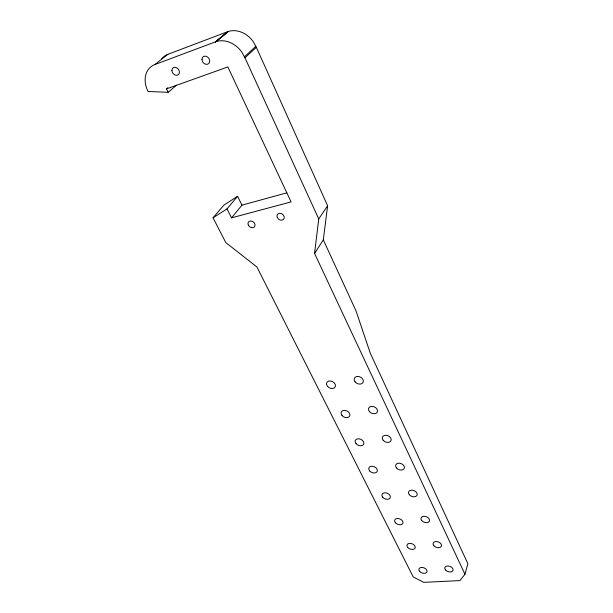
<?xml version="1.0" encoding="UTF-8"?>
<svg xmlns="http://www.w3.org/2000/svg" width="613" height="613" viewBox="0 0 613 613"><rect width="100%" height="100%" fill="white"/><g stroke="black" fill="none" stroke-linecap="round" stroke-linejoin="round"><path stroke-width="0.92" d="M237.583 196.298L226.994 208.88L231.522 217.86L241.966 205.14L237.583 196.298L223.814 205.186L213.056 217.814L225.799 242.572L256.939 267L413.2 576.925L423.69 582.35L459.842 580.611L464.976 574.266L314.561 253.422L318.737 218.925L327.626 205.769L256.341 47.331L253.422 41.906A23.424 19.394 54.5 0 0 228.343 31.455L215.424 41.96L227.507 31.876M314.561 253.422L323.312 239.875L327.626 205.769M464.976 574.266L467.865 563.676L370.267 353.157L356.03 310.914L323.312 239.875M256.341 47.331L244.962 57.798L318.737 218.925M255.813 46.35L244.411 56.794L244.962 57.798L241.936 52.266A23.976 19.647 53.5 0 0 216.274 41.538L154.867 64.557A23.263 18.168 51.8 0 0 148.07 91.49L168.169 92.302L176.544 85.146M168.169 92.302L166.46 88.9L167.862 87.713M228.343 31.455L215.424 41.96M154.867 64.557L167.908 54.304L227.454 31.761M213.056 217.814L226.994 208.88M166.46 88.9L227.86 66.932L291.083 201.892L231.522 217.86M241.966 205.14L286.846 192.85M161.809 58.718A22.742 17.961 52.6 0 1 167.908 54.304M171.901 70.418A4.329 3.417 52.9 0 0 177.563 75.146A4.329 3.417 52.9 0 0 177.548 68.357A4.329 3.417 52.9 0 0 171.901 70.418M201.976 59.354A4.391 3.548 53.8 0 0 207.715 64.189A4.391 3.548 53.8 0 0 207.838 57.224A4.391 3.548 53.8 0 0 201.976 59.354M248.357 225.17A3.839 3.034 39 0 0 254.487 226.787A3.839 3.034 39 0 0 251.69 221.117A3.839 3.034 39 0 0 248.357 225.17M277.36 217.6A3.893 3.142 38.1 0 0 283.627 219.232A3.893 3.142 38.1 0 0 280.877 213.439A3.893 3.142 38.1 0 0 277.36 217.6M355.126 381.899A4.804 3.594 25.8 0 0 363.026 382.481A4.804 3.594 25.8 0 0 358.115 376.436A4.804 3.594 25.8 0 0 355.126 381.899M327.488 386.32A4.735 3.486 27.3 0 0 335.181 386.91A4.735 3.486 27.3 0 0 330.277 380.964A4.735 3.486 27.3 0 0 327.488 386.32M369.394 411.584A4.728 3.463 24.3 0 0 377.187 412.243A4.728 3.463 24.3 0 0 372.405 406.381A4.728 3.463 24.3 0 0 369.394 411.584M342.016 415.491A4.651 3.364 25.8 0 0 349.617 416.15A4.651 3.364 25.8 0 0 344.828 410.388A4.651 3.364 25.8 0 0 342.016 415.491M383.163 440.257A4.651 3.341 23.1 0 0 390.864 440.977A4.651 3.341 23.1 0 0 386.198 435.291A4.651 3.341 23.1 0 0 383.163 440.257M356.046 443.674A4.582 3.249 24.5 0 0 363.563 444.394A4.582 3.249 24.5 0 0 358.896 438.801A4.582 3.249 24.5 0 0 356.046 443.674M396.473 467.949A4.582 3.218 22 0 0 404.074 468.738A4.582 3.218 22 0 0 399.523 463.221A4.582 3.218 22 0 0 396.473 467.949M369.616 470.914A4.513 3.134 23.4 0 0 377.033 471.696A4.513 3.134 23.4 0 0 372.482 466.263A4.513 3.134 23.4 0 0 369.616 470.914M409.331 494.722A4.521 3.103 21.2 0 0 416.848 495.565A4.521 3.103 21.2 0 0 412.403 490.208A4.521 3.103 21.2 0 0 409.331 494.722M382.734 497.258A4.444 3.027 22.5 0 0 390.067 498.093A4.444 3.027 22.5 0 0 385.623 492.821A4.444 3.027 22.5 0 0 382.734 497.258M395.431 522.751A4.383 2.919 21.7 0 0 402.68 523.64A4.383 2.919 21.7 0 0 398.335 518.514A4.383 2.919 21.7 0 0 395.431 522.751M421.775 520.621A4.46 2.996 20.4 0 0 429.192 521.517A4.46 2.996 20.4 0 0 424.855 516.315A4.46 2.996 20.4 0 0 421.775 520.621M433.812 545.677A4.398 2.896 19.8 0 0 441.145 546.627A4.398 2.896 19.8 0 0 436.908 541.57A4.398 2.896 19.8 0 0 433.812 545.677M445.475 569.944A4.337 2.797 19.3 0 0 452.716 570.941A4.337 2.797 19.3 0 0 448.57 566.021A4.337 2.797 19.3 0 0 445.475 569.944M419.637 571.347A4.268 2.728 20.4 0 0 426.717 572.327A4.268 2.728 20.4 0 0 422.564 567.485A4.268 2.728 20.4 0 0 419.637 571.347M407.729 547.432A4.322 2.82 21 0 0 414.894 548.374A4.322 2.82 21 0 0 410.641 543.394A4.322 2.82 21 0 0 407.729 547.432"/></g></svg>
